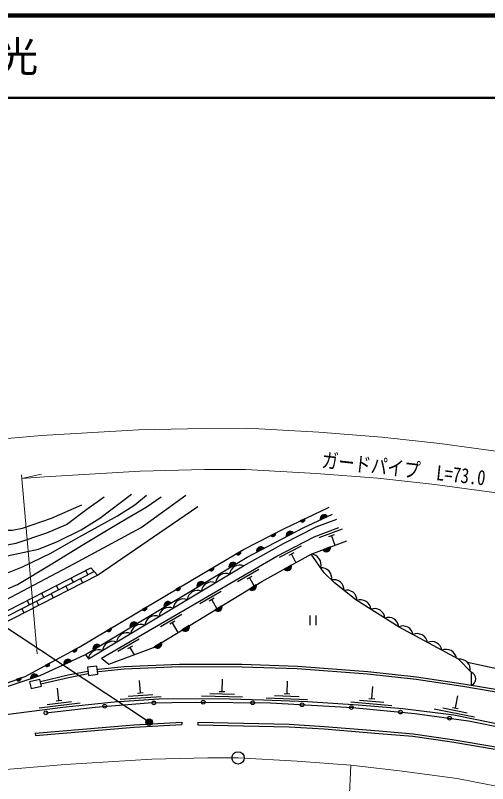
# Model space of a CAD drawing. Units: millimetres at full size, sheet at 1:1000; details may follow other scales. Extents: x 40000 to 680000, y 20000 to 380000.
# Drawn here: x 437240 to 494614, y 286758 to 380000 of the extents above; entities that cross this region are included whole.
import ezdxf
from ezdxf.enums import TextEntityAlignment as Align

# ---------------------------------------------------------------- set-up
doc = ezdxf.new("R2010")
doc.units = ezdxf.units.MM
doc.header["$LTSCALE"] = 1000
doc.linetypes.add('CHAIN', pattern=[18.5, 12, -1.5, 3.5, -1.5])
doc.linetypes.add('DASHED', pattern=[7.5, 6, -1.5])
for name, color, linetype, lineweight in [('M-BGD', 7, 'Continuous', 25), ('M-BMK', 2, 'CHAIN', 13), ('M-BMK-SRVR', 3, 'Continuous', 25), ('M-STR-HTXT', 7, 'Continuous', 13), ('M-STR-STRC', 7, 'Continuous', 25), ('M-TTL', 2, 'Continuous', 140), ('M-TTL-LINE', 7, 'Continuous', 50)]:
    doc.layers.add(name, color=color, linetype=linetype, lineweight=lineweight)
doc.layers.add('M-TTL-TXT', color=7, linetype='Continuous')
doc.styles.add('ＭＳ ゴシック', font='')
doc.styles.get('ＭＳ ゴシック').set_extended_font_data('MS Gothic')

msp = doc.modelspace()

# ---------------------------------------------------------------- hatches: boundary and pattern name
at = {"layer": 'M-BGD'}
for points in [[(471845, 318642), (472409, 318912, -0.84072)], [(474280, 318772, -0.82183), (475179, 319189)], [(468283, 316877), (468839, 317164, -0.84072)], [(470158, 316737, -0.82183), (471035, 317196)], [(466574, 314861, -0.82183), (467452, 315320)], [(475509, 315485, -0.82183), (474584, 315132)], [(464616, 314963), (464077, 314645, 0.84072)], [(463218, 312936, -0.82183), (464067, 313446)], [(461333, 313025), (460794, 312707, 0.84072)], [(470748, 313259, -0.82183), (469879, 312782)], [(457278, 310625), (456740, 310305, 0.84072)], [(459335, 310601, -0.82183), (460184, 311111)], [(466511, 310891, -0.82183), (465665, 310376)], [(455305, 308177, -0.82183), (456154, 308687)], [(453199, 308201), (452661, 307881, 0.84072)], [(462328, 308345, -0.82183), (461481, 307830)], [(451188, 305701, -0.82183), (452037, 306211)], [(458363, 305933, -0.82183), (457516, 305418)], [(448883, 305636), (448345, 305316, 0.84072)], [(444173, 302880), (444724, 303178, -0.84072)], [(446691, 302996, -0.82183), (447540, 303507)], [(454993, 303882, -0.82183), (454146, 303367)], [(440844, 301078), (441394, 301376, -0.84072)], [(443154, 301223, -0.82183), (444052, 301641)], [(437341, 299383), (437930, 299595, -0.84072)], [(439073, 299481, -0.82183), (440013, 299793)]]:
    msp.add_hatch(color=256, dxfattribs=at).paths.add_polyline_path(points)
at = {"layer": 'M-STR-STRC'}
msp.add_hatch(color=256, dxfattribs=at).paths.add_polyline_path([(453170, 293995, -0.41421), (453293, 294547, -0.41421), (453845, 294424, -1)])

# ---------------------------------------------------------------- linework, layer by layer
at = {"layer": 'M-BGD'}
for p, q in [((472409, 318912), (471845, 318642)), ((474280, 318772), (475179, 319189)), ((468839, 317164), (468283, 316877)), ((470158, 316737), (471035, 317196)), ((476928, 317652), (474119, 316600)), ((475957, 316968), (475301, 316722)), ((475629, 316845), (476060, 315695)), ((466574, 314861), (467452, 315320)), ((471969, 315559), (469300, 314190)), ((475509, 315485), (474584, 315132)), ((464616, 314963), (464077, 314645)), ((471083, 314767), (470460, 314448)), ((470771, 314607), (471306, 313566)), ((463218, 312936), (464067, 313446)), ((429969, 304508), (446423, 312948)), ((430022, 303887), (446831, 312511)), ((445775, 312615), (446037, 312104)), ((446423, 312948), (447238, 312074)), ((461333, 313025), (460794, 312707)), ((466811, 312749), (464219, 311239)), ((470748, 313259), (469879, 312782)), ((443995, 311702), (444258, 311191)), ((445147, 311647), (445408, 311139)), ((465968, 311911), (465364, 311559)), ((465666, 311735), (466250, 310732)), ((442216, 310789), (442478, 310278)), ((443368, 310734), (443627, 310230)), ((457278, 310625), (456740, 310305)), ((459335, 310601), (460184, 311111)), ((466511, 310891), (465665, 310376)), ((440436, 309877), (440699, 309365)), ((441589, 309821), (441846, 309320)), ((462246, 310090), (459654, 308580)), ((438657, 308964), (438919, 308452)), ((439809, 308908), (440064, 308411)), ((455305, 308177), (456154, 308687)), ((461404, 309252), (460799, 308900)), ((461101, 309076), (461736, 307986)), ((438030, 307995), (438283, 307501)), ((453199, 308201), (452661, 307881)), ((462328, 308345), (461481, 307830)), ((457447, 307294), (454855, 305784)), ((473022, 307175), (473022, 306001)), ((473722, 307175), (473722, 306001)), ((451188, 305701), (452037, 306211)), ((456605, 306456), (456000, 306104)), ((456302, 306280), (456991, 305098)), ((458363, 305933), (457516, 305418)), ((448883, 305636), (448345, 305316)), ((452299, 304295), (449706, 302785)), ((444724, 303178), (444173, 302880)), ((446691, 302996), (447540, 303507)), ((451456, 303457), (450851, 303104)), ((451153, 303280), (451661, 302409)), ((454993, 303882), (454146, 303367)), ((445753, 302432), (446116, 301892)), ((441394, 301376), (440844, 301078)), ((443154, 301223), (444052, 301641)), ((457163, 301227), (450440, 300948)), ((464764, 301198), (457163, 301227)), ((471496, 300974), (464764, 301198)), ((447357, 300612), (447187, 300579)), ((447401, 300315), (447223, 300281)), ((450440, 300948), (447357, 300612)), ((450463, 300649), (447401, 300315)), ((457168, 300927), (450463, 300649)), ((464758, 300898), (457168, 300927)), ((471480, 300674), (464758, 300898)), ((480020, 300024), (471480, 300674)), ((480047, 300322), (471496, 300974)), ((485966, 299697), (480047, 300322)), ((437930, 299595), (437341, 299383)), ((439073, 299481), (440013, 299793)), ((462355, 297943), (462397, 299442)), ((485928, 299399), (480020, 300024)), ((491612, 298550), (485928, 299399)), ((491659, 298846), (485966, 299697)), ((452430, 297777), (452331, 299274)), ((470243, 297688), (470303, 299187)), ((480547, 297063), (480671, 298558)), ((497195, 297589), (491612, 298550)), ((497252, 297884), (491659, 298846)), ((442539, 296851), (442350, 298339)), ((450953, 297379), (453947, 297577)), ((452081, 297754), (452779, 297800)), ((460847, 297685), (463846, 297601)), ((462005, 297952), (462705, 297933)), ((468732, 297449), (471729, 297328)), ((469893, 297702), (470592, 297674)), ((440134, 295941), (445094, 296571)), ((441089, 296365), (444065, 296743)), ((442192, 296807), (442886, 296896)), ((449975, 297013), (454964, 297344)), ((459839, 297413), (464837, 297273)), ((467721, 297189), (472716, 296987)), ((478006, 296670), (482989, 296259)), ((479028, 296887), (482017, 296640)), ((480198, 297091), (480896, 297034)), ((490699, 295941), (490993, 297412)), ((488130, 295843), (493032, 294862)), ((489169, 295941), (492111, 295352)), ((490355, 296009), (491042, 295872)), ((439663, 292895), (451635, 293901)), ((451635, 293901), (457462, 294230)), ((451656, 293602), (457479, 293931)), ((457462, 294230), (457479, 293931)), ((459420, 294212), (459413, 293912)), ((459413, 293912), (470509, 293661)), ((459420, 294212), (470522, 293961)), ((470522, 293961), (474780, 293697)), ((439663, 292895), (439688, 292596)), ((439688, 292596), (451656, 293602)), ((470509, 293661), (474758, 293398)), ((474758, 293398), (481409, 292850)), ((474780, 293697), (481434, 293149)), ((481409, 292850), (485544, 292499)), ((481434, 293149), (485579, 292797)), ((485579, 292797), (490313, 292113)), ((485544, 292499), (490266, 291817)), ((490313, 292113), (495834, 291181)), ((490266, 291817), (495781, 290886))]:
    msp.add_line(p, q, dxfattribs=at)
at = {"layer": 'M-BGD', "linetype": 'DASHED'}
for p, q in [((446053, 300363), (443640, 299902)), ((443640, 299902), (440287, 299117)), ((443702, 299609), (440353, 298824)), ((446089, 300064), (443702, 299609))]:
    msp.add_line(p, q, dxfattribs=at)
at = {"layer": 'M-BGD'}
for points in [[(416429, 305261), (403367, 304234), (386756, 303635), (371301, 305366), (362403, 306809), (363448, 307655), (374051, 306560), (382443, 305703), (402035, 306380), (408882, 308972), (414984, 309066), (416199, 309744), (428910, 310627), (431124, 306661), (436101, 309069), (444358, 313435), (452514, 317846), (457943, 321773)], [(423551, 311068), (429013, 312550), (432711, 313479), (436259, 314389), (440039, 315222), (442366, 316148), (445249, 317551), (447494, 318965), (451351, 321876)], [(428910, 310627), (433351, 311515), (436490, 312420), (438106, 313056), (441557, 314736), (444573, 316452), (449640, 319276), (451773, 320607), (453189, 321785)], [(422095, 314562), (426719, 314380), (430789, 314789), (437359, 315935), (441082, 317202), (443437, 318188), (445912, 320088), (448019, 321560)], [(430102, 308491), (432355, 308840), (434455, 309619), (437489, 310913), (441487, 313303), (445566, 315841), (448704, 317733), (450922, 319021), (453122, 320301), (454960, 321547)], [(355864, 309361), (357132, 309584), (358277, 310128), (359913, 311298), (361848, 313020), (363386, 314146), (364587, 314790), (365932, 314946), (380459, 316423), (388816, 317001), (405714, 318238), (415320, 318526), (420757, 318416), (427331, 317853), (433724, 317508), (436851, 317506), (438114, 317780), (441632, 318980), (445310, 320592)], [(430072, 303307), (447238, 312074), (459425, 320400)], [(430613, 296969), (438445, 299779), (444989, 303322), (458816, 311539), (464959, 315166), (469940, 317731), (475373, 320329)], [(445753, 302432), (465383, 314238), (472216, 317814), (475779, 319468)], [(446116, 301892), (464956, 313175), (469803, 315913), (473799, 317941), (476287, 318846)], [(447718, 301974), (469015, 314381), (473546, 316705), (476545, 317829)], [(447718, 301974), (448596, 301266), (454018, 303289), (467171, 311293), (473172, 314593), (477500, 316245)], [(492653, 298675), (492654, 300265), (491071, 301848), (483881, 305749), (478598, 309072), (476011, 311132), (474736, 312350), (473172, 314593)], [(417811, 293804), (430719, 296712), (440249, 299871), (445753, 302432)], [(518799, 292505), (515672, 294812), (508508, 297723), (505281, 298623), (492179, 301444)], [(497467, 293669), (490522, 295058), (484319, 295848), (478872, 296298), (472743, 296686), (467404, 296902), (461875, 297056), (454668, 297024), (449239, 296664), (443013, 296004), (431940, 294598), (422082, 293543), (416540, 292970), (410314, 292396), (403023, 291751), (393953, 291042), (388494, 290753), (376331, 291129)], [(440948, 295350), (446916, 296057), (453385, 296546), (459138, 296652), (468233, 296550), (478179, 295985), (485782, 295271), (492284, 294388), (497121, 293394), (503491, 292043), (509153, 290403), (513276, 289068)]]:
    msp.add_lwpolyline(points, dxfattribs=at)
for points in [[(446109, 299896), (447253, 300034), (447133, 301031), (445989, 300894)], [(439150, 298310), (440405, 298593), (440221, 299406), (438966, 299122)]]:
    msp.add_lwpolyline(points, close=True, dxfattribs=at)
for centre in [(454072, 296559), (460072, 296642), (466071, 296574), (472065, 296332), (448088, 296146), (478055, 295992), (484029, 295436), (440948, 295350), (489983, 294700)]:
    msp.add_circle(centre, 225, dxfattribs=at)
for centre, radius, start, end in [((472103, 318826), 318, 215.4516, 15.66933), ((474770, 318892), 505, 36.07221, 193.7304), ((468536, 317069), 318, 217.13814, 17.35588), ((470642, 316880), 505, 38.79461, 196.4528), ((467058, 315004), 505, 38.79461, 196.4528), ((475012, 315400), 505, 212.06479, 9.72298), ((464319, 314851), 318, 220.44815, 20.66588), ((473129, 313344), 1250, 341.75866, 88.01886), ((463693, 313107), 505, 42.1938, 199.852), ((461036, 312913), 318, 220.44815, 20.66588), ((464517, 312038), 1250, 67.78697, 174.04718), ((470266, 313106), 505, 219.97951, 17.6377), ((474419, 311707), 1250, 349.47899, 94.73663), ((462802, 311011), 1250, 67.78697, 174.04718), ((475925, 310259), 1250, 357.57697, 102.76245), ((456981, 310512), 318, 220.61366, 20.83139), ((459810, 310772), 505, 42.1938, 199.852), ((461086, 309983), 1250, 67.78697, 174.04718), ((466037, 310717), 505, 222.48992, 20.14811), ((459370, 308955), 1250, 67.78697, 174.04718), ((477489, 308997), 1250, 359.40593, 104.60678), ((455780, 308348), 505, 42.1938, 199.852), ((457654, 307928), 1250, 67.78697, 174.04718), ((479186, 307816), 1250, 4.69535, 110.95556), ((452902, 308088), 318, 220.61366, 20.83139), ((455938, 306900), 1250, 67.78697, 174.04718), ((461854, 308171), 505, 222.48992, 20.14811), ((480879, 306751), 1250, 4.69535, 110.95556), ((454222, 305873), 1250, 67.78697, 174.04718), ((482571, 305686), 1250, 4.69535, 110.95556), ((451663, 305872), 505, 42.1938, 199.852), ((452507, 304845), 1250, 67.78697, 174.04718), ((457889, 305759), 505, 222.48992, 20.14811), ((484312, 304641), 1250, 9.45225, 113.29906), ((448586, 305523), 318, 220.61366, 20.83139), ((450791, 303817), 1250, 67.78697, 174.04718), ((486066, 303710), 1250, 8.38661, 114.64681), ((449075, 302790), 1250, 67.78697, 174.04718), ((487824, 302756), 1250, 8.38661, 114.64681), ((444422, 303077), 318, 218.31846, 18.53619), ((447166, 303168), 505, 42.1938, 199.852), ((454519, 303708), 505, 222.48992, 20.14811), ((489582, 301802), 1250, 8.38661, 114.64681), ((447359, 301762), 1250, 67.78697, 174.04718), ((441093, 301275), 318, 218.31846, 18.53619), ((443644, 301343), 505, 36.12656, 193.78475), ((491248, 300610), 1250, 351.89432, 98.15453), ((492313, 299471), 865, 293.1141, 66.78717), ((437617, 299540), 318, 209.62905, 9.84678), ((439574, 299544), 505, 29.51075, 187.16894)]:
    msp.add_arc(centre, radius, start, end, dxfattribs=at)
at = {"layer": 'M-BMK'}
msp.add_lwpolyline([(368462, 284214), (382058, 283827), (388798, 284160), (404476, 285244), (423755, 287244), (432675, 288194), (443291, 289096), (453817, 289722), (460636, 289874), (464291, 289883), (471465, 289488), (478006, 288982), (483912, 288326), (490924, 287369), (496493, 286302)], dxfattribs=at)
at = {"layer": 'M-BMK-SRVR'}
msp.add_circle((464291, 289883), 750, dxfattribs=at)
at = {"layer": 'M-STR-HTXT'}
for p, q in [((439902, 302518), (438001, 324229)), ((438040, 323776), (440434, 324322)), ((478006, 288982), (476259, 256687))]:
    msp.add_line(p, q, dxfattribs=at)
for points in [[(370320, 324177), (381641, 323855), (386431, 324091), (401031, 325101), (419574, 327025), (428864, 328014), (440409, 328995), (452182, 329696), (460143, 329873), (465346, 329885), (474108, 329403), (481758, 328811), (488823, 328026), (497398, 326857)], [(438040, 323776), (440769, 324008), (452387, 324699), (460205, 324874), (465214, 324885), (473778, 324413), (481289, 323832), (488209, 323064), (496589, 321921), (503714, 320554), (512508, 318531), (519336, 316659), (519736, 316531)]]:
    msp.add_lwpolyline(points, dxfattribs=at)
at = {"layer": 'M-STR-STRC'}
msp.add_line((453507, 294209), (398267, 330679), dxfattribs=at)
msp.add_circle((453507, 294209), 400, dxfattribs=at)
at = {"layer": 'M-TTL'}
msp.add_line((680000, 380000), (40000, 380000), dxfattribs=at)
at = {"layer": 'M-TTL-LINE'}
msp.add_line((40000, 370000), (680000, 370000), dxfattribs=at)

# ---------------------------------------------------------------- texts
at = {"layer": 'M-STR-HTXT', "style": 'ＭＳ ゴシック', "width": 0.8}
msp.add_text('ガードパイプ\u3000L=73.0 ', height=1833, rotation=353.661, dxfattribs=at).set_placement((484749, 323448), align=Align.BOTTOM_CENTER)
at = {"layer": 'M-TTL-TXT', "style": 'ＭＳ ゴシック'}
msp.add_text('周南市大字米光', height=3666, dxfattribs=at).set_placement((405024, 375000), align=Align.MIDDLE_LEFT)

doc.saveas('drawing.dxf')
